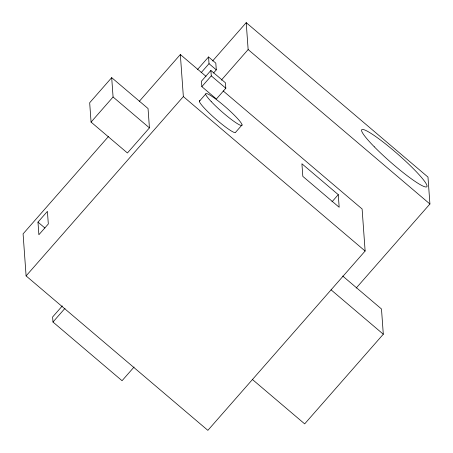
<?xml version="1.0" encoding="UTF-8"?>
<svg xmlns="http://www.w3.org/2000/svg" width="453" height="453" viewBox="0 0 453 453"><rect width="100%" height="100%" fill="white"/><g stroke="black" fill="none" stroke-linecap="round" stroke-linejoin="round"><path stroke-width="0.68" d="M111.693 77.65L89.677 102.757L91.064 122.1L127.418 152.984L149.433 127.882L148.046 108.539L111.693 77.65L113.074 96.993L91.064 122.1M108.477 136.483L23.086 233.867L26.098 275.911L207.87 430.35L365.124 251.024L362.111 208.975L223.153 90.917M139.275 101.364L180.339 54.536L206.002 76.342M37.978 222.123L47.412 211.364L48.318 223.975L38.879 234.733L37.978 222.123L44.892 227.995M197.383 69.683L208.539 56.959L215.809 63.137L216.291 69.864L213.505 73.046M201.121 72.701L209.02 63.686L208.539 56.959M212.616 60.962L246.211 22.65L427.983 177.089L429.914 203.997L356.188 288.074M26.098 275.911L183.352 96.58L180.339 54.536M210.888 70.442L201.455 81.2L201.845 86.642L216.387 98.997L225.821 88.239L225.43 82.797L210.888 70.442L211.279 75.883L201.845 86.642M199.388 101.234L205.679 94.065M221.319 80.153L248.142 49.558L246.211 22.65M62.327 305.911L52.616 316.987L52.978 322.032L122.05 380.718L134.077 367.009M52.978 322.032L65 308.317M242.032 124.949L235.741 132.123A24.037 2.984 41.2 0 1 215.492 118.833A24.037 2.984 41.2 0 1 199.932 100.674M331.975 201.828L338.266 194.654L301.913 163.765L302.819 176.376L339.172 207.264L338.266 194.654M342.711 276.041L381.488 308.991L383.3 334.218L304.671 423.878L252.429 379.495M248.142 49.558L429.914 203.997M209.02 63.686L216.291 69.864M211.279 75.883L225.821 88.239M183.352 96.58L365.124 251.024M113.074 96.993L149.433 127.882M331.058 289.829L383.3 334.218M374.291 146.806A43.267 5.374 41.2 0 0 426.703 186.84A43.267 5.374 41.2 0 0 381.817 141.03A43.267 5.374 41.2 0 0 374.291 146.806M211.217 101.563A24.037 2.984 41.2 0 0 241.494 125.515A24.037 2.984 41.2 0 0 218.861 101.449A24.037 2.984 41.2 0 0 211.217 101.563"/></g></svg>
